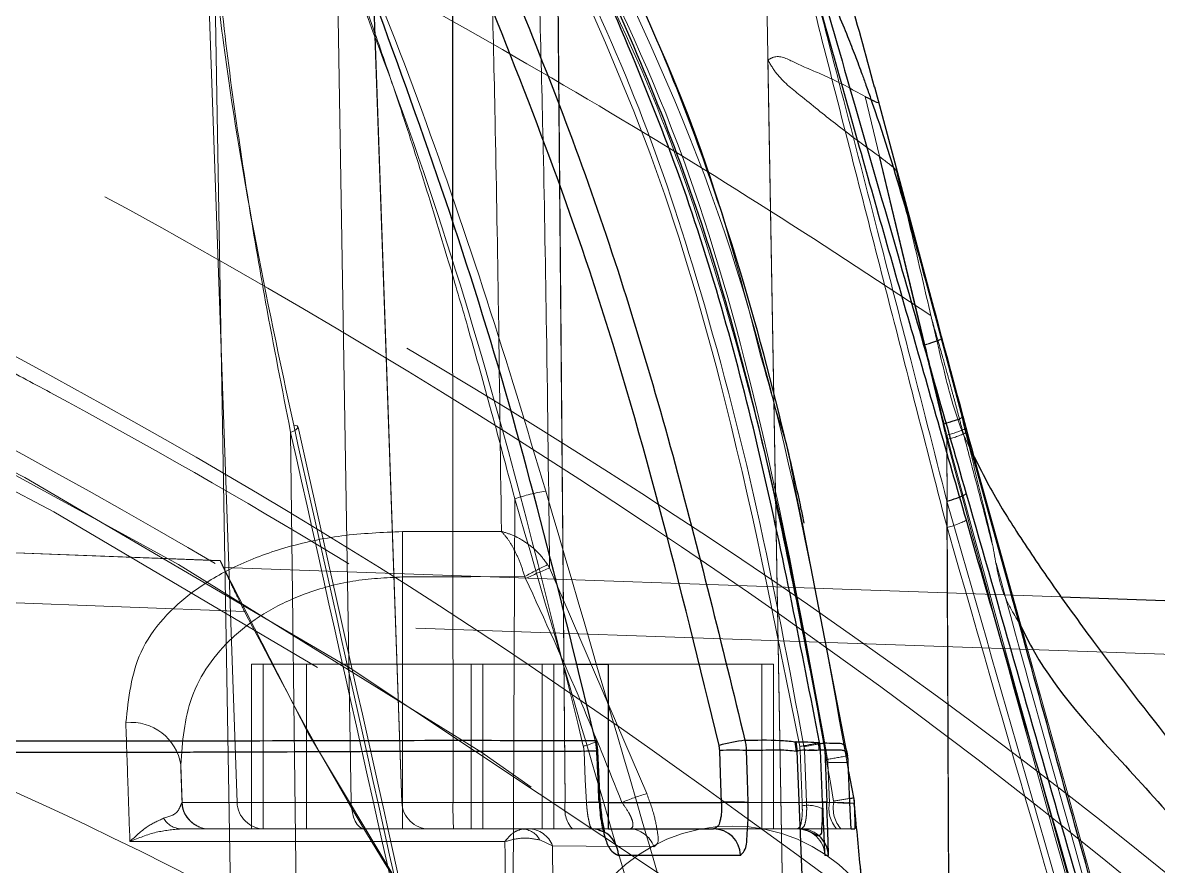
# Model space of a CAD drawing. Header units: millimetres. Extents: x 126 to 938, y 244 to 707.
# Drawn here: x 790.328 to 791.362, y 566.053 to 566.821 of the extents above; entities that cross this region are included whole.
import ezdxf

# ---------------------------------------------------------------- set-up
doc = ezdxf.new("R2010")
doc.units = ezdxf.units.MM
doc.linetypes.add('HIDDEN', pattern=[1.905, 1.27, -0.635])

msp = doc.modelspace()

# ---------------------------------------------------------------- linework, layer by layer
at = {"color": 7, "linetype": 'HIDDEN', "lineweight": 18}
for p, q in [((791.0233, 565.8118), (791.0021, 567.0229)), ((790.5229, 566.1114), (790.4913, 567.014)), ((790.6413, 567.014), (790.6729, 566.1114)), ((790.6414, 567.0128), (790.6729, 566.1114)), ((790.5209, 565.8118), (790.5009, 566.9551)), ((790.8141, 566.9515), (790.8217, 566.1114)), ((790.8143, 566.9373), (790.8217, 566.1114)), ((790.8145, 566.9103), (790.8217, 566.1114)), ((790.6136, 566.9001), (790.6269, 566.1114)), ((790.8146, 566.9016), (790.8217, 566.1114)), ((791.0233, 565.8118), (791.0063, 566.7869)), ((791.1072, 566.7486), (791.1034, 566.7622)), ((791.0949, 566.7536), (791.1492, 566.5277)), ((791.1657, 566.4557), (791.1074, 566.6994)), ((790.7192, 566.6324), (790.7196, 566.1114)), ((791.1584, 566.5538), (791.183, 566.4617)), ((791.1585, 566.5544), (791.1646, 566.5337)), ((791.3633, 565.8183), (791.1866, 566.4517)), ((790.5717, 566.4481), (790.5796, 565.8118)), ((791.169, 566.4457), (791.1718, 565.8118)), ((791.169, 566.4418), (791.1718, 565.8118)), ((791.1867, 566.4478), (791.3614, 565.8184)), ((790.7758, 566.3877), (790.7732, 565.8118)), ((791.1692, 566.3856), (791.1718, 565.8118)), ((791.1693, 566.3617), (791.1718, 565.8118)), ((791.9549, 566.2256), (788.2468, 566.3553)), ((790.5077, 566.3314), (789.8301, 566.3572)), ((789.8325, 566.357), (790.5076, 566.3313)), ((790.5106, 566.325), (791.2733, 566.2983)), ((790.6737, 566.3166), (790.6737, 566.1114)), ((790.8959, 566.1195), (790.8075, 566.3248)), ((790.5298, 566.285), (789.8335, 566.3115)), ((790.8007, 566.2373), (790.5362, 566.2373)), ((790.5362, 566.2373), (790.5362, 566.0873)), ((790.5467, 566.0873), (790.5467, 566.2373)), ((790.5467, 566.2373), (790.8112, 566.2373)), ((790.5862, 566.0873), (790.5862, 566.2373)), ((790.5862, 566.2373), (790.8323, 566.2373)), ((790.8612, 566.2373), (790.5862, 566.2373)), ((790.7362, 566.0873), (790.7362, 566.2373)), ((790.7362, 566.2373), (791.0112, 566.2373)), ((791.0112, 566.2373), (790.7362, 566.2373)), ((791.0007, 566.2373), (790.7362, 566.2373)), ((790.7362, 566.2373), (790.7362, 566.0873)), ((790.7467, 566.0873), (790.7467, 566.2373)), ((790.7467, 566.2373), (791.0112, 566.2373)), ((790.8007, 566.0873), (790.8007, 566.2373)), ((790.8112, 566.0873), (790.8112, 566.2373)), ((791.0007, 566.0873), (791.0007, 566.2373)), ((791.0112, 566.0873), (791.0112, 566.2373)), ((791.0112, 566.0873), (791.0112, 566.2373)), ((791.0355, 566.1587), (791.0374, 566.1114)), ((791.0413, 566.1114), (791.0395, 566.1588)), ((790.4717, 566.1455), (790.4729, 566.1114)), ((791.0609, 566.1475), (791.0623, 566.1114)), ((790.6737, 566.1114), (790.4729, 566.1114)), ((790.6269, 566.1114), (790.5229, 566.1114)), ((790.5229, 566.1114), (790.7196, 566.1114)), ((790.841, 566.1114), (790.6269, 566.1114)), ((790.6729, 566.1114), (790.8217, 566.1114)), ((790.6729, 566.1114), (790.8217, 566.1114)), ((790.6737, 566.0873), (790.6737, 566.1114)), ((790.8733, 566.1114), (790.6737, 566.1114)), ((790.7196, 566.1114), (790.8612, 566.1114)), ((791.0374, 566.1114), (790.8217, 566.1114)), ((790.8217, 566.1114), (791.0413, 566.1114)), ((791.0623, 566.1114), (790.8217, 566.1114)), ((790.8217, 566.1114), (791.0663, 566.1114)), ((790.4718, 566.0873), (790.4979, 566.0873)), ((790.6562, 566.0873), (790.4718, 566.0873)), ((790.4979, 566.0873), (790.6737, 566.0873)), ((790.8007, 566.0873), (790.5362, 566.0873)), ((790.6562, 566.0873), (790.5467, 566.0873)), ((790.5479, 566.0873), (790.6389, 566.0873)), ((790.7201, 566.0873), (790.5479, 566.0873)), ((790.5862, 566.0873), (790.8612, 566.0873)), ((790.8612, 566.0873), (790.5862, 566.0873)), ((790.6389, 566.0873), (790.8463, 566.0873)), ((790.6909, 566.0873), (790.6562, 566.0873)), ((790.6737, 566.0873), (790.8797, 566.0873)), ((790.6909, 566.0873), (790.8109, 566.0873)), ((790.7827, 566.0873), (790.6909, 566.0873)), ((790.6979, 566.0873), (790.8282, 566.0873)), ((790.6979, 566.0873), (790.8282, 566.0873)), ((790.9568, 566.0873), (790.7201, 566.0873)), ((791.0112, 566.0873), (790.7362, 566.0873)), ((790.7362, 566.0873), (791.0112, 566.0873)), ((791.0007, 566.0873), (790.7362, 566.0873)), ((790.7467, 566.0873), (791.0112, 566.0873)), ((790.7884, 566.0873), (790.7827, 566.0873)), ((790.8797, 566.0873), (790.7884, 566.0873)), ((790.8282, 566.0873), (791.0331, 566.0873)), ((791.0363, 566.0873), (790.8282, 566.0873)), ((790.8282, 566.0873), (791.0688, 566.0873)), ((791.0728, 566.0873), (790.8282, 566.0873)), ((790.8463, 566.0873), (790.8612, 566.0873)), ((790.8561, 566.0849), (790.8568, 566.0848)), ((791.0331, 566.0873), (791.0363, 566.0873)), ((791.0688, 566.0873), (791.0821, 566.0873)), ((791.0855, 566.0873), (791.0728, 566.0873)), ((790.7986, 566.0772), (790.8101, 566.0719)), ((790.8101, 566.0719), (790.9024, 566.0711))]:
    msp.add_line(p, q, dxfattribs=at)
at = {"color": 7, "linetype": 'Continuous', "lineweight": 25}
for p, q in [((790.719, 566.9228), (790.7192, 566.6324)), ((791.1581, 566.5559), (791.1585, 566.5544)), ((791.0788, 566.1537), (791.0376, 566.3652)), ((791.2733, 566.2983), (792.0033, 566.2728)), ((790.8323, 566.2373), (790.8612, 566.2373)), ((790.8612, 566.0873), (790.8612, 566.2373)), ((791.0327, 566.1579), (791.0988, 564.4373)), ((791.0559, 566.1115), (791.054, 566.1588)), ((791.058, 566.1589), (791.0598, 566.1115)), ((791.0808, 566.1113), (791.0794, 566.1476)), ((791.0797, 566.1395), (791.0843, 566.1158)), ((790.8612, 566.1114), (790.964, 566.1114)), ((791.0849, 566.1108), (791.0849, 566.1095)), ((790.8612, 566.0873), (790.9568, 566.0873)), ((791.0821, 566.0873), (791.0855, 566.0873)), ((790.9814, 566.0632), (790.8701, 566.0632)), ((791.0613, 566.0632), (791.0581, 566.0632))]:
    msp.add_line(p, q, dxfattribs=at)
at = {"color": 7, "linetype": 'Continuous', "lineweight": 25, "flags": 128}
for points in [[(791.1585, 566.5568), (791.129, 566.6671), (791.1035, 566.7623)], [(791.1233, 566.686), (791.1566, 566.5606), (791.1584, 566.5538)], [(790.8503, 566.1669), (790.8505, 566.1672), (790.8502, 566.1675), (790.8492, 566.1676)], [(790.8514, 566.1581), (790.8518, 566.158), (790.8515, 566.158), (790.8505, 566.1579)], [(790.8535, 566.1117), (790.8526, 566.1327), (790.8514, 566.1581)], [(790.964, 566.1114), (790.9631, 566.1378), (790.9624, 566.1586)], [(790.9865, 566.1587), (790.9874, 566.1322), (790.9881, 566.1115)], [(790.8526, 566.1115), (790.8536, 566.1116), (790.8539, 566.1117), (790.8535, 566.1117)]]:
    msp.add_lwpolyline(points, dxfattribs=at)
at = {"color": 7, "linetype": 'HIDDEN', "lineweight": 18, "flags": 128}
for points in [[(791.1646, 566.5337), (791.1324, 566.6543), (791.1072, 566.7486)], [(790.5745, 566.4547), (790.5765, 566.4544), (790.5778, 566.4539), (790.5784, 566.4532), (790.5784, 566.4524), (790.5776, 566.4515), (790.5763, 566.4504), (790.5743, 566.4492), (790.5717, 566.4481)], [(790.7636, 566.358), (790.7132, 566.3579), (790.6736, 566.3578)], [(790.6737, 566.3166), (790.6737, 566.3228), (790.6737, 566.3289), (790.6737, 566.3347), (790.6736, 566.3403), (790.6736, 566.3455), (790.6736, 566.3501), (790.6736, 566.3543), (790.6736, 566.3578)], [(790.6737, 566.3166), (790.7359, 566.3167), (790.7848, 566.3169)], [(790.8389, 566.1578), (790.84, 566.1318), (790.841, 566.1114)], [(790.6389, 566.0873), (790.6366, 566.0877), (790.6344, 566.0891), (790.6323, 566.0913), (790.6305, 566.0943), (790.629, 566.0979), (790.6279, 566.1021), (790.6272, 566.1066), (790.6269, 566.1114)], [(790.4254, 566.0757), (790.6166, 566.0757), (790.7668, 566.0757)]]:
    msp.add_lwpolyline(points, dxfattribs=at)
at = {"color": 7, "linetype": 'HIDDEN', "lineweight": 18}
for centre, radius, start, end in [((787.4737, 561.1873), 5.95, 34.63083, 88.00015), ((787.4737, 561.1872), 5.95, 37.76413, 88), ((787.4737, 561.1873), 5.9354, 39.86373, 88.00018), ((787.4737, 561.1873), 5.5, 270, 90), ((787.4737, 561.1873), 5.5, 270, 90), ((791.1516, 566.5251), 0.0813, 282.3549, 295.5557), ((791.1517, 566.5216), 0.0817, 282.2241, 295.3513), ((790.8285, 566.2331), 0.1633, 98.6006, 108.8228), ((791.1536, 566.4309), 0.071, 282.8113, 297.9503), ((790.953, 566.0183), 0.3427, 115.4592, 119.4055), ((792.7737, 567.3873), 2.5, 205.1443, 266.222), ((790.9256, 566.0281), 0.3193, 111.7089, 115.9893), ((790.4266, 566.1386), 0.0456, 8.6287, 96.1602), ((790.8283, 566.2104), 0.0488, 281.7243, 296.77), ((790.9811, 566.4857), 0.3279, 279.489, 282.7176), ((790.863, 567.1577), 1.011, 280.0339, 280.879), ((790.851, 565.9201), 0.238, 89.8998, 92.9264), ((791.0456, 565.9985), 0.1606, 86.9692, 93.5839), ((791.0554, 565.711), 0.448, 90.124, 92.03), ((790.9756, 566.6932), 0.5492, 278.8997, 280.8272), ((791.0709, 565.9907), 0.1571, 86.8989, 93.6545), ((790.9846, 565.8374), 0.2957, 107.4612, 112.1216), ((790.4979, 566.1123), 0.025, 182.0157, 269.9867), ((790.4979, 566.1123), 0.025, 182.0157, 269.9867), ((790.5479, 566.1123), 0.025, 182.0157, 269.9867), ((790.6979, 566.1123), 0.025, 182.0157, 269.9867), ((790.6979, 566.1123), 0.025, 182.0157, 269.9867), ((791.0199, 566.1057), 0.3004, 178.9147, 183.5194), ((790.8497, 566.106), 0.0285, 169.026, 221.0094), ((790.8497, 566.106), 0.0285, 169.026, 221.0094), ((790.8497, 566.106), 0.0285, 169.026, 221.0094), ((790.8497, 566.106), 0.0285, 169.026, 221.0094), ((790.8531, 565.8739), 0.2378, 89.8986, 92.9276), ((791.0474, 565.9555), 0.1562, 86.8796, 93.6738), ((791.0572, 565.6627), 0.4489, 90.1735, 92.0317), ((791.0903, 566.106), 0.0285, 169.0311, 220.9515), ((791.0942, 566.1059), 0.0285, 168.9577, 221.0249), ((790.8532, 567.4329), 1.3373, 279.1611, 279.7939), ((791.0424, 566.0781), 0.0307, 63.6134, 99.2065), ((790.4726, 566.1062), 0.0189, 209.1465, 267.764), ((790.9737, 565.9373), 0.1525, 0.0006, 179.9994), ((790.9737, 565.9373), 0.1525, 0.0006, 179.9994), ((790.7819, 566.0683), 0.0189, 27.9528, 87.5669), ((790.788, 566.0637), 0.0236, 20.488, 89.1028), ((790.8463, 566.0644), 0.0229, 62.7865, 90.0025), ((790.8795, 566.063), 0.0243, 19.4832, 89.4957), ((791.0331, 566.0623), 0.025, 2.1976, 90.0173), ((791.0363, 566.0623), 0.025, 47.9524, 90.0437)]:
    msp.add_arc(centre, radius, start, end, dxfattribs=at)
at = {"color": 7, "linetype": 'Continuous', "lineweight": 25}
for centre, radius, start, end in [((791.1511, 566.4624), 0.0789, 283.2603, 296.8775), ((791.0293, 565.8874), 0.284, 98.9074, 103.7515), ((790.9818, 566.1559), 0.0503, 2.1694, 12.2436), ((790.9826, 566.1559), 0.05, 2.1817, 12.28), ((790.9818, 566.1559), 0.0509, 2.2721, 12.1993), ((790.9818, 566.1558), 0.0513, 2.3157, 12.0893), ((791.0433, 566.2217), 0.0578, 280.4553, 284.0012), ((790.9753, 565.9075), 0.2514, 87.4462, 92.9499), ((791.0551, 566.1378), 0.0212, 82.0895, 91.8651), ((790.9769, 565.8633), 0.2484, 87.4276, 92.9968), ((791.0568, 566.09), 0.0217, 82.0051, 92.4767), ((791.0696, 566.1848), 0.0706, 279.0468, 282.0568), ((790.8451, 566.0626), 0.025, 1.4575, 62.2101), ((790.9566, 566.0625), 0.0248, 1.7174, 89.5887), ((791.0362, 566.0622), 0.0251, 2.3034, 47.8895)]:
    msp.add_arc(centre, radius, start, end, dxfattribs=at)
for points, knots in [([(791.1034, 566.7622), (791.0952, 566.7922), (791.0788, 566.8528), (791.0516, 566.9386), (791.023, 567.0158), (790.9967, 567.0733), (790.9733, 567.1133), (790.9543, 567.1388), (790.9351, 567.1578), (790.9125, 567.1712), (790.8852, 567.177), (790.8525, 567.1903), (790.8106, 567.2061), (790.7583, 567.2269), (790.6946, 567.2518), (790.6182, 567.2817), (790.527, 567.3166), (790.4313, 567.3524), (790.3219, 567.3915), (790.2007, 567.4319), (790.0678, 567.4729), (789.9292, 567.5126), (789.7447, 567.5614), (789.5078, 567.6164), (789.2992, 567.6566), (789.1625, 567.6795), (789.0966, 567.69), (789.0274, 567.7004), (788.9545, 567.7105), (788.878, 567.7204), (788.7976, 567.7298), (788.7126, 567.7387), (788.6106, 567.7485), (788.5097, 567.7576), (788.4084, 567.7661), (788.3167, 567.7732), (788.2142, 567.7805), (788.0637, 567.7899), (787.877, 567.7987), (787.6666, 567.8046), (787.535, 567.8053), (787.4737, 567.8056)], [0, 0, 0, 0, 0.023426, 0.047275, 0.067804, 0.085434, 0.094854, 0.102661, 0.109363, 0.115019, 0.122166, 0.130234, 0.141595, 0.155912, 0.172637, 0.193134, 0.217765, 0.24621, 0.270126, 0.305308, 0.342486, 0.374879, 0.41395, 0.486248, 0.558062, 0.573987, 0.590726, 0.608306, 0.626762, 0.64613, 0.666446, 0.687757, 0.710562, 0.743651, 0.764092, 0.787178, 0.81295, 0.841464, 0.900845, 0.95378, 1, 1, 1, 1]), ([(791.0393, 566.3655), (791.0384, 566.3697), (791.0329, 566.3962), (791.0135, 566.4796), (790.9737, 566.6281), (790.9146, 566.7897), (790.8467, 566.9324), (790.8022, 567.0053), (790.779, 567.0433)], [0, 0, 0, 0, 0.017479, 0.111449, 0.351592, 0.648968, 0.817084, 1, 1, 1, 1]), ([(790.7409, 566.9323), (790.7752, 566.8496), (790.8438, 566.6845), (790.922, 566.4279), (790.9642, 566.2546), (790.9853, 566.1679)], [0, 0, 0, 0, 0.334047, 0.667194, 1, 1, 1, 1]), ([(790.9618, 566.1632), (790.9264, 566.3083), (790.8633, 566.5673), (790.7631, 566.8142), (790.719, 566.9228)], [0, 0, 0, 0, 0.5601437, 1, 1, 1, 1]), ([(790.8303, 566.9208), (790.8665, 566.8404), (790.9388, 566.6797), (791.0077, 566.4242), (791.0408, 566.2518), (791.0573, 566.1656)], [0, 0, 0, 0, 0.3338494, 0.6673519, 1, 1, 1, 1]), ([(790.8492, 566.1676), (790.8185, 566.2937), (790.7573, 566.5452), (790.6678, 566.7882), (790.6231, 566.9095)], [0, 0, 0, 0, 0.500886, 1, 1, 1, 1]), ([(791.0533, 566.1658), (791.0367, 566.2507), (791.0035, 566.4209), (790.9354, 566.6729), (790.8655, 566.8322), (790.8305, 566.9119)], [0, 0, 0, 0, 0.3326979, 0.6661507, 1, 1, 1, 1]), ([(791.1869, 566.3682), (791.1697, 566.4278), (791.1356, 566.5463), (791.0853, 566.7223), (791.0527, 566.8388), (791.0366, 566.8963)], [0, 0, 0, 0, 0.33897, 0.673672, 1, 1, 1, 1]), ([(791.0472, 566.8775), (791.0601, 566.8332), (791.086, 566.7436), (791.1325, 566.5818), (791.1661, 566.4643), (791.1868, 566.3921)], [0, 0, 0, 0, 0.274071, 0.553703, 1, 1, 1, 1]), ([(791.0472, 566.8775), (791.0478, 566.8764), (791.0493, 566.8735), (791.0524, 566.8675), (791.0569, 566.8584), (791.0631, 566.8453), (791.0706, 566.8283), (791.0783, 566.8097), (791.0842, 566.7946), (791.0883, 566.7838), (791.0915, 566.7753), (791.0952, 566.765), (791.0994, 566.7531), (791.1233, 566.6841), (791.1413, 566.6177), (791.1581, 566.5559)], [0, 0, 0, 0, 0.011406, 0.0283, 0.059225, 0.101126, 0.15526, 0.223191, 0.277909, 0.297924, 0.325504, 0.357625, 0.394474, 0.436391, 1, 1, 1, 1]), ([(791.3293, 565.9373), (791.3267, 565.9462), (791.2983, 566.045), (791.2401, 566.2547), (791.1858, 566.4557), (791.1559, 566.5666)], [0, 0, 0, 0, 0.042923, 0.472117, 1, 1, 1, 1]), ([(791.194, 566.426), (791.1984, 566.4173), (791.2099, 566.3938), (791.2338, 566.3556), (791.2656, 566.3084), (791.3133, 566.2427), (791.3808, 566.1557), (791.4719, 566.0437), (791.5792, 565.9137), (791.6556, 565.8203), (791.6965, 565.7703)], [0, 0, 0, 0, 0.035488, 0.094603, 0.163271, 0.241996, 0.388801, 0.562605, 0.765537, 1, 1, 1, 1]), ([(791.1868, 566.3921), (791.2175, 566.2849), (791.2609, 566.1333), (791.3047, 565.9817), (791.3175, 565.9373)], [0, 0, 0, 0, 0.706505, 1, 1, 1, 1]), ([(791.3462, 565.8184), (791.3164, 565.921), (791.2631, 566.1042), (791.2102, 566.2875), (791.1869, 566.3682)], [0, 0, 0, 0, 0.559995, 1, 1, 1, 1]), ([(791.2352, 566.2745), (791.2396, 566.2656), (791.2631, 566.2188), (791.3396, 566.1368), (791.4534, 566.0093), (791.5988, 565.8585), (791.7017, 565.7481), (791.7562, 565.6896)], [0, 0, 0, 0, 0.038132, 0.199957, 0.422857, 0.69432, 1, 1, 1, 1]), ([(787.7439, 566.17), (787.8584, 566.1697), (788.0857, 566.1693), (788.4235, 566.1688), (788.753, 566.1688), (789.071, 566.1685), (789.3734, 566.1674), (789.6569, 566.1665), (789.919, 566.1677), (790.1578, 566.168), (790.3712, 566.1671), (790.557, 566.1676), (790.7131, 566.168), (790.8072, 566.1678), (790.8492, 566.1676)], [0, 0, 0, 0, 0.110659, 0.21954, 0.326386, 0.428964, 0.526728, 0.618507, 0.702877, 0.779907, 0.849214, 0.909085, 0.959366, 1, 1, 1, 1]), ([(790.8505, 566.1579), (790.8504, 566.1597), (790.8502, 566.163), (790.8495, 566.1662), (790.8492, 566.1676)], [0, 0, 0, 0, 0.559839, 1, 1, 1, 1]), ([(790.8514, 566.1581), (790.8513, 566.1594), (790.8511, 566.1624), (790.8506, 566.1653), (790.8503, 566.1669)], [0, 0, 0, 0, 0.452606, 1, 1, 1, 1]), ([(790.9624, 566.1586), (790.9623, 566.1595), (790.9622, 566.161), (790.9619, 566.1626), (790.9618, 566.1632)], [0, 0, 0, 0, 0.560021, 1, 1, 1, 1]), ([(790.9853, 566.1679), (790.9959, 566.1682), (791.0111, 566.1685), (791.0263, 566.1671), (791.031, 566.1666)], [0, 0, 0, 0, 0.693054, 1, 1, 1, 1]), ([(790.9853, 566.1679), (790.9857, 566.1662), (790.9863, 566.1632), (790.9864, 566.1601), (790.9865, 566.1587)], [0, 0, 0, 0, 0.559937, 1, 1, 1, 1]), ([(791.031, 566.1666), (791.0311, 566.1666), (791.0313, 566.1665), (791.0314, 566.1666), (791.0315, 566.1666)], [0, 0, 0, 0, 0.629487, 1, 1, 1, 1]), ([(791.0315, 566.1666), (791.0315, 566.1666), (791.0315, 566.1666), (791.0315, 566.1666), (791.0316, 566.1667)], [0, 0, 0, 0, 0.529674, 1, 1, 1, 1]), ([(791.0316, 566.1667), (791.0316, 566.1667), (791.0318, 566.1668), (791.032, 566.1666), (791.032, 566.1666)], [0, 0, 0, 0, 0.4737613, 1, 1, 1, 1]), ([(791.032, 566.1666), (791.0356, 566.1665), (791.0427, 566.1665), (791.0498, 566.166), (791.0533, 566.1658)], [0, 0, 0, 0, 0.501013, 1, 1, 1, 1]), ([(791.054, 566.1588), (791.054, 566.1601), (791.0538, 566.1624), (791.0535, 566.1647), (791.0533, 566.1658)], [0, 0, 0, 0, 0.559455, 1, 1, 1, 1]), ([(791.0573, 566.1656), (791.0607, 566.1654), (791.0658, 566.1651), (791.0763, 566.166), (791.0778, 566.1588), (791.0788, 566.1537)], [0, 0, 0, 0, 0.3696141, 0.5548581, 1, 1, 1, 1]), ([(791.0573, 566.1656), (791.0575, 566.1644), (791.0578, 566.1621), (791.058, 566.1599), (791.058, 566.1589)], [0, 0, 0, 0, 0.560379, 1, 1, 1, 1]), ([(790.8505, 566.1579), (790.825, 566.1578), (790.7768, 566.1578), (790.7111, 566.1578), (790.666, 566.1577), (790.6246, 566.1575), (790.583, 566.1573), (790.5332, 566.1571), (790.4944, 566.157), (790.4682, 566.1569), (790.4448, 566.1568), (790.4185, 566.1568), (790.3763, 566.1567), (790.3111, 566.1567), (790.2253, 566.1568), (790.137, 566.1569), (790.0672, 566.1569), (790.018, 566.1568), (789.9727, 566.1567), (789.9136, 566.1564), (789.8427, 566.1561), (789.7724, 566.1559), (789.7153, 566.1557), (789.652, 566.1555), (789.569, 566.1555), (789.4524, 566.1556), (789.3187, 566.1558), (789.1834, 566.1562), (789.0505, 566.1562), (788.9108, 566.1562), (788.7909, 566.156), (788.6969, 566.1558), (788.6352, 566.1557), (788.5732, 566.1556), (788.5107, 566.1555), (788.448, 566.1554), (788.3849, 566.1552), (788.3215, 566.1551), (788.2597, 566.1549), (788.1843, 566.1548), (788.0796, 566.1546), (787.9277, 566.1544), (787.8106, 566.1542), (787.7442, 566.1541)], [0, 0, 0, 0, 0.024633, 0.046527, 0.063478, 0.068232, 0.086484, 0.103631, 0.11631, 0.123981, 0.12894, 0.138871, 0.149386, 0.169741, 0.201831, 0.232255, 0.255004, 0.269203, 0.279803, 0.29873, 0.326284, 0.348346, 0.366537, 0.381434, 0.409479, 0.446777, 0.493968, 0.538668, 0.577439, 0.62232, 0.673548, 0.693265, 0.713113, 0.733092, 0.753185, 0.773394, 0.79371, 0.814122, 0.834631, 0.853323, 0.886975, 0.935801, 1, 1, 1, 1]), ([(790.8526, 566.1115), (790.8522, 566.1201), (790.8515, 566.1356), (790.8508, 566.1511), (790.8505, 566.1579)], [0, 0, 0, 0, 0.560021, 1, 1, 1, 1]), ([(791.0321, 566.1578), (791.0295, 566.1581), (791.0223, 566.159), (791.0071, 566.1588), (790.9945, 566.1587), (790.9865, 566.1587)], [0, 0, 0, 0, 0.17176, 0.473909, 1, 1, 1, 1]), ([(791.0326, 566.1578), (791.0325, 566.1578), (791.0324, 566.1577), (791.0322, 566.1578), (791.0321, 566.1578)], [0, 0, 0, 0, 0.461735, 1, 1, 1, 1]), ([(791.0327, 566.1579), (791.0327, 566.1579), (791.0326, 566.1579), (791.0326, 566.1579), (791.0326, 566.1578)], [0, 0, 0, 0, 0.557348, 1, 1, 1, 1]), ([(791.0331, 566.1579), (791.033, 566.158), (791.0329, 566.1582), (791.0327, 566.158), (791.0327, 566.1579)], [0, 0, 0, 0, 0.578603, 1, 1, 1, 1]), ([(791.054, 566.1588), (791.0501, 566.1587), (791.0447, 566.1585), (791.0377, 566.1591), (791.0346, 566.1583), (791.0331, 566.1579)], [0, 0, 0, 0, 0.5585702, 0.7780671, 1, 1, 1, 1]), ([(791.0794, 566.1476), (791.0789, 566.1525), (791.0783, 566.1591), (791.0711, 566.1588), (791.0655, 566.159), (791.0611, 566.1589), (791.058, 566.1589)], [0, 0, 0, 0, 0.4093855, 0.545303, 0.6808136, 1, 1, 1, 1]), ([(791.0794, 566.1476), (791.0794, 566.1487), (791.0793, 566.1508), (791.0789, 566.1528), (791.0788, 566.1537)], [0, 0, 0, 0, 0.5598299, 1, 1, 1, 1]), ([(790.8526, 566.1115), (790.8531, 566.1052), (790.854, 566.0935), (790.858, 566.0787), (790.8623, 566.0671), (790.868, 566.0643), (790.8701, 566.0632)], [0, 0, 0, 0, 0.351462, 0.653539, 0.870313, 1, 1, 1, 1]), ([(790.8568, 566.0848), (790.8569, 566.0847), (790.8576, 566.0845), (790.8573, 566.0871), (790.8566, 566.0897), (790.8556, 566.0955), (790.8545, 566.1028), (790.8541, 566.1085), (790.8539, 566.1116)], [0, 0, 0, 0, 0.018245, 0.064119, 0.183076, 0.383129, 0.659626, 1, 1, 1, 1]), ([(790.964, 566.1114), (790.964, 566.1098), (790.9642, 566.1067), (790.964, 566.1022), (790.9635, 566.098), (790.9625, 566.0937), (790.9611, 566.0892), (790.9581, 566.0878), (790.9568, 566.0873)], [0, 0, 0, 0, 0.176375, 0.346568, 0.505048, 0.646748, 0.846307, 1, 1, 1, 1]), ([(790.9814, 566.0632), (790.9826, 566.0645), (790.9869, 566.0691), (790.9871, 566.081), (790.9885, 566.0955), (790.9882, 566.1059), (790.9881, 566.1115)], [0, 0, 0, 0, 0.105823, 0.374246, 0.665887, 1, 1, 1, 1]), ([(791.0559, 566.1115), (791.0559, 566.1104), (791.056, 566.1085), (791.0561, 566.1065), (791.0561, 566.1057)], [0, 0, 0, 0, 0.561674, 1, 1, 1, 1]), ([(791.0613, 566.0632), (791.0613, 566.0646), (791.0613, 566.0705), (791.0609, 566.0813), (791.0604, 566.096), (791.06, 566.1062), (791.0598, 566.1115)], [0, 0, 0, 0, 0.088393, 0.363808, 0.673241, 1, 1, 1, 1]), ([(791.0821, 566.0873), (791.082, 566.0879), (791.0818, 566.0904), (791.0815, 566.0985), (791.0811, 566.1058), (791.0808, 566.1113)], [0, 0, 0, 0, 0.0800138, 0.3189786, 1, 1, 1, 1]), ([(791.0843, 566.1158), (791.0845, 566.1148), (791.0847, 566.1132), (791.0848, 566.1115), (791.0849, 566.1108)], [0, 0, 0, 0, 0.560215, 1, 1, 1, 1]), ([(791.0849, 566.1095), (791.0849, 566.1097), (791.0849, 566.11), (791.0849, 566.1102), (791.0849, 566.1104), (791.0849, 566.1103), (791.0849, 566.1064), (791.0853, 566.098), (791.0855, 566.0906), (791.0855, 566.0879), (791.0855, 566.0873)], [0, 0, 0, 0, 0.022164, 0.034116, 0.0346135, 0.0351111, 0.039838, 0.6673044, 0.916905, 1, 1, 1, 1]), ([(791.0991, 565.9373), (791.0965, 565.9758), (791.0926, 566.0334), (791.0868, 566.0907), (791.0849, 566.1095)], [0, 0, 0, 0, 0.671157, 1, 1, 1, 1]), ([(791.0535, 566.0817), (791.0538, 566.0819), (791.0554, 566.0827), (791.0553, 566.088), (791.0561, 566.0955), (791.0559, 566.1022), (791.0558, 566.1062)], [0, 0, 0, 0, 0.043433, 0.213634, 0.528298, 1, 1, 1, 1]), ([(791.0561, 566.1057), (791.0563, 566.0997), (791.0568, 566.0886), (791.0574, 566.0752), (791.0577, 566.0671), (791.058, 566.064), (791.0581, 566.0632)], [0, 0, 0, 0, 0.425471, 0.78, 0.947091, 1, 1, 1, 1])]:
    msp.add_open_spline(points, degree=3, knots=knots, dxfattribs=at)
at = {"color": 7, "linetype": 'HIDDEN', "lineweight": 18}
for points, knots in [([(791.1546, 566.5544), (791.1029, 566.5885), (790.9965, 566.6585), (790.829, 566.7601), (790.65, 566.8619), (790.4386, 566.973), (790.2423, 567.0673), (790.0801, 567.1355), (789.9948, 567.1689), (789.9156, 567.1986), (789.8012, 567.2393), (789.6363, 567.2916), (789.3853, 567.3594), (789.0659, 567.4253), (788.6796, 567.4691), (788.289, 567.486), (787.8887, 567.5006), (787.6161, 567.5022), (787.4737, 567.5031)], [0, 0, 0, 0, 0.0479936, 0.0985624, 0.1517012, 0.2074066, 0.2834919, 0.3202148, 0.3436759, 0.3543768, 0.3857474, 0.4376886, 0.4882217, 0.587109, 0.6898267, 0.788926, 0.8897773, 1, 1, 1, 1]), ([(791.6965, 565.7703), (791.5493, 565.8974), (791.2556, 566.1509), (790.7728, 566.477), (790.2922, 566.745), (789.8187, 566.9572), (789.3925, 567.1089), (788.9906, 567.2225), (788.7401, 567.2726), (788.6146, 567.2977)], [0, 0, 0, 0, 0.1673601, 0.3338775, 0.5005762, 0.6406867, 0.7801383, 0.8898367, 1, 1, 1, 1]), ([(788.6146, 567.2975), (788.706, 567.2789), (788.8887, 567.2418), (789.21, 567.1573), (789.5613, 567.044), (789.9391, 566.8931), (790.3534, 566.6966), (790.8083, 566.433), (791.2934, 566.0903), (791.5863, 565.8246), (791.7331, 565.6913)], [0, 0, 0, 0, 0.078731, 0.157201, 0.280117, 0.389902, 0.500153, 0.66664, 0.832875, 1, 1, 1, 1]), ([(787.4737, 567.1453), (787.6724, 567.1397), (788.0695, 567.1285), (788.6619, 567.0388), (789.2445, 566.8939), (789.8037, 566.6906), (790.3243, 566.44), (790.8041, 566.1497), (791.2475, 565.8222), (791.6583, 565.4559), (792.0355, 565.0511), (792.3756, 564.6108), (792.6746, 564.138), (792.9277, 563.6398), (793.1333, 563.1205), (793.2884, 562.5847), (793.3964, 562.037), (793.4248, 561.6666), (793.439, 561.4814)], [0, 0, 0, 0, 0.065634, 0.131204, 0.197553, 0.263794, 0.32746, 0.388217, 0.448865, 0.509412, 0.569867, 0.631476, 0.693011, 0.754485, 0.815912, 0.877298, 0.938658, 1, 1, 1, 1]), ([(790.4968, 566.9691), (790.4968, 566.9934), (790.4968, 567.0225), (790.5079, 567.0526), (790.5165, 567.0621), (790.5296, 567.0613), (790.5461, 567.0486), (790.5649, 567.0238), (790.5931, 566.9758), (790.6376, 566.8817), (790.6923, 566.7412), (790.7515, 566.569), (790.7865, 566.4528), (790.804, 566.3946)], [0, 0, 0, 0, 0.085912, 0.102498, 0.115647, 0.128326, 0.145148, 0.189155, 0.23949, 0.345306, 0.5632, 0.781406, 1, 1, 1, 1]), ([(790.7758, 566.3877), (790.7682, 566.4161), (790.7543, 566.4685), (790.7341, 566.5403), (790.7135, 566.6107), (790.692, 566.6808), (790.6691, 566.7517), (790.6398, 566.837), (790.6127, 566.9087), (790.5863, 566.9679), (790.5736, 566.9939), (790.5608, 567.0172), (790.5483, 567.0363), (790.5365, 567.0494), (790.527, 567.0548), (790.5198, 567.0549), (790.5139, 567.0506), (790.5059, 567.0363), (790.5011, 567.0033), (790.501, 566.9735), (790.5009, 566.9551)], [0, 0, 0, 0, 0.106333, 0.19644, 0.270177, 0.372091, 0.462042, 0.53996, 0.698672, 0.739618, 0.774587, 0.803637, 0.835503, 0.857378, 0.866715, 0.874142, 0.881886, 0.891932, 0.93291, 1, 1, 1, 1]), ([(790.7462, 567.0415), (790.7472, 567.0291), (790.75, 566.9966), (790.7524, 566.9346), (790.7554, 566.8442), (790.7582, 566.7195), (790.7612, 566.5537), (790.7627, 566.4287), (790.7636, 566.358)], [0, 0, 0, 0, 0.054784, 0.142936, 0.272214, 0.45169, 0.689885, 1, 1, 1, 1]), ([(790.8075, 566.3248), (790.8066, 566.3967), (790.8051, 566.5237), (790.8021, 566.6923), (790.7991, 566.8189), (790.7958, 566.9106), (790.7932, 566.9734), (790.79, 567.0062), (790.7888, 567.0187)], [0, 0, 0, 0, 0.3106059, 0.549116, 0.7286697, 0.8578088, 0.9456352, 1, 1, 1, 1]), ([(790.5745, 566.4547), (790.562, 566.513), (790.5372, 566.6283), (790.5138, 566.7728), (790.5, 566.8861), (790.4979, 566.9418), (790.4968, 566.9691)], [0, 0, 0, 0, 0.343345, 0.6789199, 0.8427094, 1, 1, 1, 1]), ([(791.0002, 566.516), (790.9838, 566.5793), (790.9437, 566.7344), (790.872, 566.8778), (790.8295, 566.9627)], [0, 0, 0, 0, 0.408273, 1, 1, 1, 1]), ([(790.5009, 566.9551), (790.5021, 566.9285), (790.5049, 566.8661), (790.5166, 566.7691), (790.5316, 566.6663), (790.5498, 566.5594), (790.564, 566.4875), (790.5717, 566.4481)], [0, 0, 0, 0, 0.155909, 0.365351, 0.571205, 0.764414, 1, 1, 1, 1]), ([(790.8141, 566.9515), (790.8491, 566.8813), (790.9193, 566.7407), (791.0018, 566.4713), (791.0383, 566.2723), (791.0606, 566.1505)], [0, 0, 0, 0, 0.279083, 0.559058, 1, 1, 1, 1]), ([(790.8297, 566.9485), (790.872, 566.8608), (790.9568, 566.6853), (791.0314, 566.4103), (791.0641, 566.2271), (791.0797, 566.1395)], [0, 0, 0, 0, 0.343094, 0.686296, 1, 1, 1, 1]), ([(791.1611, 565.9692), (791.0207, 566.073), (790.741, 566.2799), (790.2894, 566.5414), (789.8194, 566.7686), (789.4909, 566.8842), (789.3261, 566.9422)], [0, 0, 0, 0, 0.250776, 0.499783, 0.748912, 1, 1, 1, 1]), ([(791.0661, 566.1126), (791.0523, 566.1925), (791.0246, 566.3522), (790.9683, 566.5707), (790.9003, 566.7675), (790.8429, 566.8807), (790.8143, 566.9373)], [0, 0, 0, 0, 0.280566, 0.561058, 0.780614, 1, 1, 1, 1]), ([(791.0391, 566.1622), (791.0256, 566.2342), (790.9987, 566.3783), (790.9472, 566.5757), (790.8878, 566.7545), (790.8389, 566.8584), (790.8145, 566.9103)], [0, 0, 0, 0, 0.280447, 0.560824, 0.780465, 1, 1, 1, 1]), ([(790.6136, 566.9001), (790.6391, 566.8331), (790.6904, 566.6988), (790.7668, 566.453), (790.8111, 566.2729), (790.8382, 566.1627)], [0, 0, 0, 0, 0.278857, 0.5587959, 1, 1, 1, 1]), ([(790.8146, 566.9016), (790.8441, 566.8358), (790.9031, 566.704), (790.9768, 566.4561), (791.013, 566.2737), (791.0352, 566.1622)], [0, 0, 0, 0, 0.279379, 0.559384, 1, 1, 1, 1]), ([(791.0342, 566.8899), (791.0414, 566.8613), (791.0578, 566.7958), (791.0837, 566.6946), (791.111, 566.5882), (791.1394, 566.4776), (791.1587, 566.4028), (791.1693, 566.3617)], [0, 0, 0, 0, 0.162037, 0.371676, 0.574639, 0.766483, 1, 1, 1, 1]), ([(789.4766, 566.8654), (789.5221, 566.8496), (789.6261, 566.8137), (789.7964, 566.7478), (789.9448, 566.6846), (790.0582, 566.6327), (790.1263, 566.6004), (790.1896, 566.5693), (790.2481, 566.5397), (790.302, 566.5116), (790.4247, 566.4461), (790.6031, 566.3442), (790.8223, 566.2049), (791.0024, 566.0808), (791.1081, 566.0015), (791.1555, 565.966)], [0, 0, 0, 0, 0.075585, 0.17246, 0.286401, 0.328476, 0.367914, 0.404754, 0.439024, 0.470756, 0.500009, 0.657148, 0.792827, 0.907103, 1, 1, 1, 1]), ([(791.1692, 566.3856), (791.1575, 566.4313), (791.1365, 566.5132), (791.1038, 566.6404), (791.0737, 566.7565), (791.0528, 566.8365), (791.0437, 566.8711)], [0, 0, 0, 0, 0.282338, 0.5054, 0.785753, 1, 1, 1, 1]), ([(791.0949, 566.7536), (791.0826, 566.7604), (791.0615, 566.772), (791.0346, 566.782), (791.016, 566.7924), (791.0083, 566.7881), (791.0063, 566.7869)], [0, 0, 0, 0, 0.4275853, 0.7348802, 0.9305207, 1, 1, 1, 1]), ([(791.0063, 566.7869), (791.0087, 566.7827), (791.0161, 566.7701), (791.0389, 566.7523), (791.0696, 566.727), (791.094, 566.7091), (791.1074, 566.6994)], [0, 0, 0, 0, 0.1075601, 0.3259842, 0.6319698, 1, 1, 1, 1]), ([(791.1072, 566.7486), (791.1069, 566.7485), (791.1057, 566.7479), (791.1032, 566.7496), (791.0994, 566.7511), (791.0966, 566.7527), (791.0949, 566.7536)], [0, 0, 0, 0, 0.066485, 0.279575, 0.58864, 1, 1, 1, 1]), ([(791.1074, 566.6994), (791.1109, 566.6968), (791.1157, 566.693), (791.1213, 566.6887), (791.1228, 566.6866), (791.1233, 566.686)], [0, 0, 0, 0, 0.633319, 0.882475, 1, 1, 1, 1]), ([(791.1546, 566.5544), (791.1495, 566.5765), (791.1394, 566.6205), (791.1286, 566.6643), (791.1233, 566.686)], [0, 0, 0, 0, 0.504259, 1, 1, 1, 1]), ([(791.1546, 566.5544), (791.1572, 566.5438), (791.1631, 566.519), (791.1723, 566.4793), (791.1832, 566.4469), (791.1922, 566.4297), (791.194, 566.426)], [0, 0, 0, 0, 0.243479, 0.566787, 0.909002, 1, 1, 1, 1]), ([(791.155, 566.5524), (791.1556, 566.5504), (791.1589, 566.5391), (791.1643, 566.5207), (791.1699, 566.5002), (791.1741, 566.4848), (791.1776, 566.4718), (791.1813, 566.4579), (791.1866, 566.4379), (791.1965, 566.4005), (791.205, 566.3679), (791.2107, 566.3457)], [0, 0, 0, 0, 0.028066, 0.166, 0.268035, 0.326478, 0.389729, 0.45718, 0.528264, 0.679076, 1, 1, 1, 1]), ([(791.1646, 566.5337), (791.1643, 566.5334), (791.1628, 566.5321), (791.1592, 566.5311), (791.1545, 566.5293), (791.1511, 566.5283), (791.1492, 566.5277)], [0, 0, 0, 0, 0.092287, 0.351775, 0.652766, 1, 1, 1, 1]), ([(791.1866, 566.4517), (791.1825, 566.4671), (791.1752, 566.4944), (791.1679, 566.5217), (791.1646, 566.5337)], [0, 0, 0, 0, 0.560185, 1, 1, 1, 1]), ([(791.1492, 566.5277), (791.1529, 566.5124), (791.1595, 566.4851), (791.1661, 566.4577), (791.169, 566.4457)], [0, 0, 0, 0, 0.559837, 1, 1, 1, 1]), ([(791.0376, 566.3652), (791.0335, 566.3846), (791.029, 566.4066), (791.0251, 566.4304), (791.0156, 566.461), (791.0077, 566.4892), (791.0002, 566.516)], [0, 0, 0, 0, 0.382301, 0.434044, 0.46413, 1, 1, 1, 1]), ([(791.183, 566.4617), (791.1825, 566.4614), (791.1807, 566.4601), (791.1768, 566.4591), (791.1715, 566.4573), (791.1677, 566.4562), (791.1657, 566.4557)], [0, 0, 0, 0, 0.087706, 0.350606, 0.654984, 1, 1, 1, 1]), ([(791.183, 566.4617), (791.1837, 566.4591), (791.1849, 566.4545), (791.1861, 566.4498), (791.1867, 566.4478)], [0, 0, 0, 0, 0.559909, 1, 1, 1, 1]), ([(791.183, 566.4617), (791.1861, 566.4488), (791.1926, 566.4229), (791.2017, 566.3834), (791.2122, 566.3437), (791.2169, 566.3049), (791.2296, 566.2837), (791.2352, 566.2745)], [0, 0, 0, 0, 0.203016, 0.410592, 0.622493, 0.837643, 1, 1, 1, 1]), ([(790.7161, 565.8184), (790.6898, 565.9372), (790.6429, 566.1494), (790.5954, 566.3614), (790.5745, 566.4547)], [0, 0, 0, 0, 0.56008, 1, 1, 1, 1]), ([(790.7203, 565.8165), (790.6991, 565.9125), (790.6521, 566.1247), (790.6045, 566.3367), (790.5785, 566.4528)], [0, 0, 0, 0, 0.452561, 1, 1, 1, 1]), ([(791.169, 566.4418), (791.1684, 566.4444), (791.1673, 566.449), (791.1662, 566.4536), (791.1657, 566.4557)], [0, 0, 0, 0, 0.560241, 1, 1, 1, 1]), ([(790.5717, 566.4481), (790.5983, 566.3293), (790.6459, 566.1173), (790.6929, 565.9052), (790.7136, 565.8118)], [0, 0, 0, 0, 0.559924, 1, 1, 1, 1]), ([(791.169, 566.4457), (791.2012, 566.3271), (791.2587, 566.1155), (791.3192, 565.9046), (791.3458, 565.8118)], [0, 0, 0, 0, 0.560033, 1, 1, 1, 1]), ([(791.3439, 565.8118), (791.3103, 565.9292), (791.2504, 566.1387), (791.1939, 566.3492), (791.169, 566.4418)], [0, 0, 0, 0, 0.559962, 1, 1, 1, 1]), ([(791.1022, 565.0888), (791.0532, 565.1332), (790.9512, 565.2256), (790.8294, 565.3251), (790.7419, 565.3933), (790.6943, 565.4294), (790.6454, 565.4657), (790.5952, 565.502), (790.5438, 565.5383), (790.4872, 565.5772), (790.42, 565.622), (790.3362, 565.6758), (790.2339, 565.7387), (790.1122, 565.8093), (789.9706, 565.8862), (789.7826, 565.9805), (789.5602, 566.0801), (789.3166, 566.1748), (789.076, 566.2559), (788.8346, 566.325), (788.5808, 566.386), (788.4111, 566.4163), (788.3242, 566.4318)], [0, 0, 0, 0, 0.063464, 0.131924, 0.150679, 0.169777, 0.189216, 0.208995, 0.229119, 0.249583, 0.274804, 0.3066, 0.344972, 0.389911, 0.441413, 0.499473, 0.591455, 0.674908, 0.749852, 0.834802, 0.915458, 1, 1, 1, 1]), ([(788.3708, 566.423), (788.5206, 566.3945), (788.8428, 566.3333), (789.3234, 566.1808), (789.8095, 565.9787), (790.2723, 565.728), (790.7104, 565.4357), (790.9744, 565.2051), (791.1064, 565.0898)], [0, 0, 0, 0, 0.148182, 0.318687, 0.489139, 0.659478, 0.829731, 1, 1, 1, 1]), ([(790.804, 566.3946), (790.8355, 566.2871), (790.8917, 566.0951), (790.9477, 565.9032), (790.9724, 565.8187)], [0, 0, 0, 0, 0.559997, 1, 1, 1, 1]), ([(790.9442, 565.8118), (790.9128, 565.9193), (790.8567, 566.1113), (790.8005, 566.3032), (790.7758, 566.3877)], [0, 0, 0, 0, 0.560004, 1, 1, 1, 1]), ([(791.3343, 565.8118), (791.3033, 565.9189), (791.2481, 566.1101), (791.1934, 566.3014), (791.1692, 566.3856)], [0, 0, 0, 0, 0.55999, 1, 1, 1, 1]), ([(790.6736, 566.3578), (790.6551, 566.357), (790.6189, 566.3556), (790.5675, 566.3445), (790.5218, 566.3277), (790.4744, 566.2999), (790.4293, 566.2533), (790.4241, 566.2062), (790.4217, 566.184)], [0, 0, 0, 0, 0.163442, 0.319723, 0.462825, 0.590582, 0.806966, 1, 1, 1, 1]), ([(790.7636, 566.358), (790.7656, 566.3557), (790.77, 566.3507), (790.7754, 566.3413), (790.7808, 566.3299), (790.7834, 566.3214), (790.7848, 566.3169)], [0, 0, 0, 0, 0.195972, 0.427267, 0.696637, 1, 1, 1, 1]), ([(790.8057, 566.3277), (790.8029, 566.3316), (790.7974, 566.3391), (790.7867, 566.3477), (790.7755, 566.3543), (790.7675, 566.3568), (790.7636, 566.358)], [0, 0, 0, 0, 0.269103, 0.525999, 0.768349, 1, 1, 1, 1]), ([(791.1693, 566.3617), (791.199, 566.259), (791.252, 566.0757), (791.3053, 565.8924), (791.3287, 565.8118)], [0, 0, 0, 0, 0.560002, 1, 1, 1, 1]), ([(790.5076, 566.3313), (790.5082, 566.3302), (790.5092, 566.328), (790.5102, 566.3259), (790.5106, 566.325)], [0, 0, 0, 0, 0.559963, 1, 1, 1, 1]), ([(790.5298, 566.285), (790.5269, 566.2909), (790.5216, 566.3019), (790.5153, 566.315), (790.5113, 566.3235), (790.5093, 566.3278), (790.5082, 566.3302), (790.5077, 566.3312), (790.5076, 566.3313)], [0, 0, 0, 0, 0.383954, 0.714588, 0.845713, 0.93729, 0.990969, 1, 1, 1, 1]), ([(790.8075, 566.3248), (790.8072, 566.3254), (790.8066, 566.3264), (790.806, 566.3273), (790.8057, 566.3277)], [0, 0, 0, 0, 0.561239, 1, 1, 1, 1]), ([(791.2141, 566.329), (791.2377, 566.2428), (791.2806, 566.0861), (791.3418, 565.8752), (791.3849, 565.7309), (791.4076, 565.6569), (791.4136, 565.6373)], [0, 0, 0, 0, 0.372479, 0.677123, 0.914597, 1, 1, 1, 1]), ([(790.4717, 566.1455), (790.4732, 566.1665), (790.4764, 566.2097), (790.5105, 566.257), (790.549, 566.2855), (790.5863, 566.3029), (790.6283, 566.3143), (790.6585, 566.3158), (790.6737, 566.3166)], [0, 0, 0, 0, 0.2101425, 0.432035, 0.562086, 0.6943421, 0.8460874, 1, 1, 1, 1]), ([(790.7848, 566.3169), (790.7849, 566.3166), (790.7853, 566.316), (790.7855, 566.3154), (790.7856, 566.3152)], [0, 0, 0, 0, 0.561148, 1, 1, 1, 1]), ([(789.8335, 566.3115), (789.9284, 566.2776), (790.1152, 566.2111), (790.4327, 566.0749), (790.6465, 565.9566), (790.7751, 565.8854)], [0, 0, 0, 0, 0.292194, 0.574443, 1, 1, 1, 1]), ([(790.7856, 566.3152), (790.803, 566.2775), (790.8339, 566.2103), (790.8612, 566.1416), (790.8733, 566.1114)], [0, 0, 0, 0, 0.5599847, 1, 1, 1, 1]), ([(790.5298, 566.285), (790.5706, 566.2073), (790.6433, 566.0685), (790.7348, 565.9414), (790.7751, 565.8854)], [0, 0, 0, 0, 0.5599865, 1, 1, 1, 1]), ([(790.4217, 566.184), (790.4223, 566.1641), (790.4236, 566.128), (790.4248, 566.0919), (790.4254, 566.0757)], [0, 0, 0, 0, 0.55063, 1, 1, 1, 1]), ([(790.8382, 566.1627), (790.8384, 566.1618), (790.8387, 566.1601), (790.8388, 566.1585), (790.8389, 566.1578)], [0, 0, 0, 0, 0.559753, 1, 1, 1, 1]), ([(791.0352, 566.1622), (791.0353, 566.1615), (791.0354, 566.1604), (791.0355, 566.1592), (791.0355, 566.1587)], [0, 0, 0, 0, 0.561129, 1, 1, 1, 1]), ([(791.0395, 566.1588), (791.0395, 566.1594), (791.0394, 566.1605), (791.0392, 566.1617), (791.0391, 566.1622)], [0, 0, 0, 0, 0.5589976, 1, 1, 1, 1]), ([(791.0528, 566.159), (791.0527, 566.1599), (791.0526, 566.1621), (791.0523, 566.1643), (791.0521, 566.1654)], [0, 0, 0, 0, 0.452771, 1, 1, 1, 1]), ([(791.0606, 566.1505), (791.0607, 566.15), (791.0608, 566.149), (791.0609, 566.1479), (791.0609, 566.1475)], [0, 0, 0, 0, 0.560643, 1, 1, 1, 1]), ([(790.4729, 566.1114), (790.4726, 566.1178), (790.4722, 566.1291), (790.4718, 566.1405), (790.4717, 566.1455)], [0, 0, 0, 0, 0.563197, 1, 1, 1, 1]), ([(790.8959, 566.1195), (790.8984, 566.1127), (790.903, 566.1005), (790.9054, 566.0859), (790.9072, 566.0745), (790.9036, 566.0719), (790.9024, 566.0711)], [0, 0, 0, 0, 0.416719, 0.753471, 0.917918, 1, 1, 1, 1]), ([(790.4729, 566.1114), (790.4726, 566.1108), (790.4713, 566.1083), (790.4687, 566.1006), (790.4612, 566.0984), (790.456, 566.097)], [0, 0, 0, 0, 0.085056, 0.36247, 1, 1, 1, 1]), ([(790.4888, 566.0889), (790.4866, 566.09), (790.4823, 566.0921), (790.4774, 566.0973), (790.474, 566.1032), (790.4731, 566.1074), (790.4727, 566.1095)], [0, 0, 0, 0, 0.264648, 0.527228, 0.775155, 1, 1, 1, 1]), ([(790.8463, 566.0873), (790.8457, 566.0879), (790.8441, 566.0899), (790.8435, 566.0938), (790.8425, 566.098), (790.8419, 566.1022), (790.8414, 566.1067), (790.8411, 566.1098), (790.841, 566.1114)], [0, 0, 0, 0, 0.104297, 0.305796, 0.457049, 0.627342, 0.810743, 1, 1, 1, 1]), ([(790.8797, 566.0873), (790.8804, 566.0873), (790.8818, 566.0874), (790.8833, 566.0892), (790.8835, 566.0917), (790.8829, 566.0947), (790.8815, 566.0984), (790.8785, 566.1042), (790.8754, 566.1084), (790.8733, 566.1114)], [0, 0, 0, 0, 0.074028, 0.13885, 0.218342, 0.3237, 0.457573, 0.622798, 1, 1, 1, 1]), ([(791.0413, 566.1114), (791.0414, 566.1098), (791.0416, 566.1068), (791.0415, 566.1023), (791.0412, 566.0981), (791.0405, 566.0939), (791.0397, 566.0896), (791.0373, 566.0879), (791.0363, 566.0873)], [0, 0, 0, 0, 0.180206, 0.356098, 0.521259, 0.669084, 0.865537, 1, 1, 1, 1]), ([(791.0375, 566.1085), (791.0375, 566.109), (791.0374, 566.11), (791.0374, 566.111), (791.0374, 566.1114)], [0, 0, 0, 0, 0.55961, 1, 1, 1, 1]), ([(791.0808, 566.1113), (791.0804, 566.1112), (791.0788, 566.111), (791.0751, 566.1112), (791.0693, 566.1112), (791.0648, 566.1113), (791.0623, 566.1114)], [0, 0, 0, 0, 0.068001, 0.271869, 0.593439, 1, 1, 1, 1]), ([(791.0663, 566.1114), (791.0663, 566.1116), (791.0662, 566.112), (791.0661, 566.1125), (791.0661, 566.1126)], [0, 0, 0, 0, 0.558189, 1, 1, 1, 1]), ([(791.0663, 566.1114), (791.0688, 566.1112), (791.0732, 566.1108), (791.079, 566.1108), (791.0827, 566.1107), (791.0844, 566.1107), (791.0849, 566.1108)], [0, 0, 0, 0, 0.399868, 0.720126, 0.926978, 1, 1, 1, 1]), ([(791.0843, 566.1158), (791.0868, 566.0898), (791.0893, 566.0633), (791.092, 566.0329), (791.0942, 565.9993), (791.0967, 565.9663), (791.0989, 565.9373)], [0, 0, 0, 0, 0.437034, 0.44542, 0.511685, 1, 1, 1, 1]), ([(791.0331, 566.0873), (791.0339, 566.0878), (791.0359, 566.0893), (791.0368, 566.0943), (791.0377, 566.1006), (791.0376, 566.1057), (791.0375, 566.1085)], [0, 0, 0, 0, 0.128526, 0.321827, 0.636153, 1, 1, 1, 1]), ([(790.456, 566.097), (790.4509, 566.0946), (790.4395, 566.0893), (790.4304, 566.0805), (790.4254, 566.0757)], [0, 0, 0, 0, 0.444889, 1, 1, 1, 1]), ([(790.4254, 566.0757), (790.4333, 566.079), (790.4482, 566.0851), (790.4643, 566.0866), (790.4718, 566.0873)], [0, 0, 0, 0, 0.529894, 1, 1, 1, 1]), ([(790.7827, 566.0873), (790.78, 566.0864), (790.7735, 566.0843), (790.7693, 566.0789), (790.7668, 566.0757)], [0, 0, 0, 0, 0.4125094, 1, 1, 1, 1]), ([(790.7668, 566.0757), (790.7723, 566.0772), (790.7828, 566.0801), (790.7935, 566.0782), (790.7986, 566.0772)], [0, 0, 0, 0, 0.521325, 1, 1, 1, 1]), ([(790.8505, 566.0869), (790.8524, 566.0861), (790.8542, 566.0853), (790.8561, 566.0849), (790.8561, 566.0849)], [0, 0, 0, 0, 0.991752, 1, 1, 1, 1]), ([(791.0376, 566.0869), (791.0391, 566.0865), (791.0422, 566.0858), (791.0463, 566.0838), (791.0495, 566.0823), (791.0521, 566.0806), (791.0532, 566.0815), (791.0535, 566.0817)], [0, 0, 0, 0, 0.282025, 0.550463, 0.778449, 0.940114, 1, 1, 1, 1]), ([(790.7668, 566.0757), (790.7669, 566.0697), (790.767, 566.0589), (790.7671, 566.0481), (790.7671, 566.0433)], [0, 0, 0, 0, 0.557616, 1, 1, 1, 1]), ([(790.8106, 566.0244), (790.8105, 566.0333), (790.8103, 566.0492), (790.8102, 566.065), (790.8101, 566.0719)], [0, 0, 0, 0, 0.563668, 1, 1, 1, 1])]:
    msp.add_open_spline(points, degree=3, knots=knots, dxfattribs=at)

doc.saveas('drawing.dxf')
